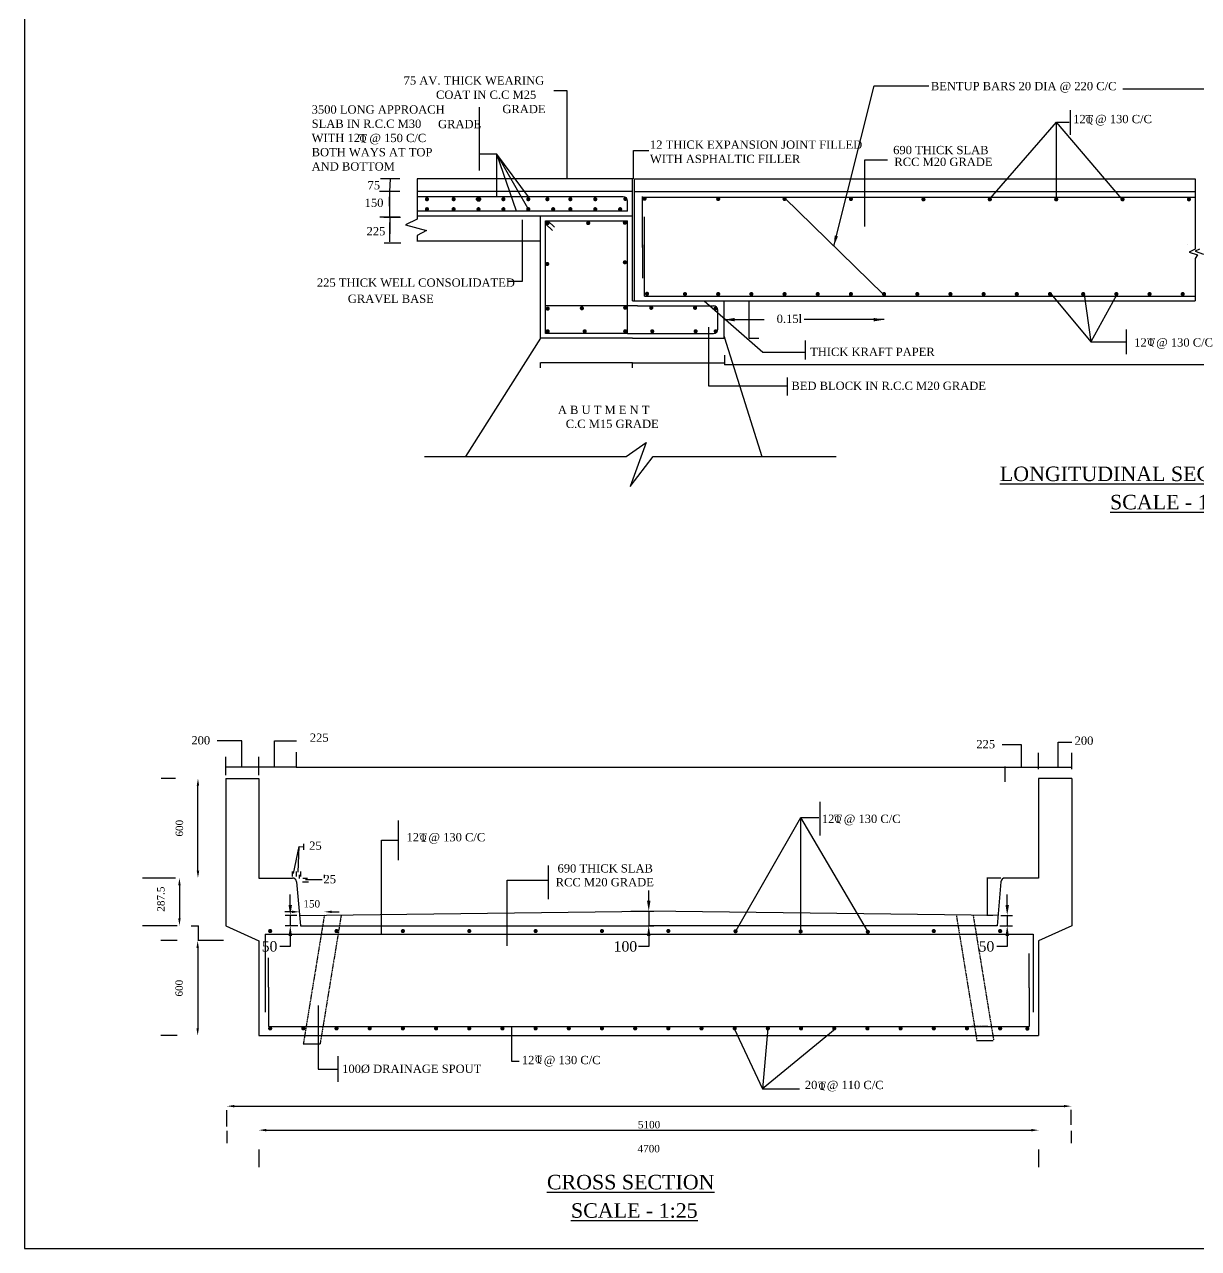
# Model space of a CAD drawing. Header units: inches. Extents: x -675 to 904, y 4 to 1354.
# Drawn here: x 8.5 to 291.6, y 3.7 to 298.7 of the extents above; entities that cross this region are included whole.
import ezdxf

# ---------------------------------------------------------------- set-up
doc = ezdxf.new("R2010")
doc.units = ezdxf.units.IN
doc.header["$MEASUREMENT"] = 0
doc.linetypes.add('DASHED', pattern=[0.75, 0.5, -0.25])
doc.styles.get("Standard").update_dxf_attribs({"font": 'times.ttf'})
doc.styles.add('TIMES NEW ROMAN', font='times.ttf')
doc.dimstyles.new('ISO-25', dxfattribs={"dimtxt": 2.5, "dimasz": 2.5, "dimexe": 1.25, "dimexo": 0.625, "dimtad": 0, "dimtih": 1, "dimtoh": 1, "dimlfac": 100, "dimtxsty": 'TIMES NEW ROMAN', "dimcen": 2.5, "dimadec": 0, "dimazin": 0, "dimtfac": 1, "dimtmove": 0, "dimatfit": 3, "dimfxl": 1, "dimarcsym": 0})
doc.dimstyles.get("Standard").update_dxf_attribs({"dimtxt": 2.5, "dimasz": 0.18, "dimexe": 0.05, "dimexo": 0.0625, "dimgap": 0.04, "dimtad": 0, "dimdec": 4, "dimzin": 0, "dimdsep": 46, "dimtxsty": 'Standard', "dimcen": 0.09, "dimadec": 0, "dimazin": 0, "dimtfac": 1, "dimtdec": 4, "dimtofl": 0, "dimtmove": 0, "dimatfit": 3, "dimfxl": 1, "dimtolj": 1, "dimtzin": 0, "dimarcsym": 0})
doc.dimstyles.new('STANDARD$0', dxfattribs={"dimscale": 88.888889, "dimtxt": 0.02, "dimasz": 0.02, "dimexe": 0.1, "dimexo": 0.1, "dimgap": 0.04, "dimtad": 2, "dimdec": 0, "dimzin": 1, "dimdsep": 46, "dimtxsty": 'Standard', "dimcen": 0.09, "dimadec": 0, "dimazin": 0, "dimtfac": 1, "dimtdec": 4, "dimtofl": 0, "dimtmove": 0, "dimatfit": 3, "dimfxl": 1, "dimtolj": 1, "dimtzin": 1, "dimarcsym": 0})

# ---------------------------------------------------------------- blocks, each defined once
blk = doc.blocks.new('*D10')
at = {"color": 0, "lineweight": -2, "transparency": 16777216}
for p, q in [((44.97, 117), (41.47, 117)), ((50.36, 94.77), (50.36, 115.22)), ((44.97, 93), (41.47, 93))]:
    blk.add_line(p, q, dxfattribs=at)
at = {"color": 0, "transparency": 16777216}
for points in [[(50.06, 115.22), (50.66, 115.22), (50.36, 117)], [(50.06, 94.77), (50.66, 94.77), (50.36, 93)]]:
    blk.add_solid(points, dxfattribs=at)
at = {"layer": 'Defpoints', "color": 0, "transparency": 16777216}
for p in [(50.36, 117), (53.86, 117), (53.86, 93)]:
    blk.add_point(p, dxfattribs=at)
at = {"color": 0, "transparency": 16777216, "insert": (45.9, 105), "char_height": 1.778, "attachment_point": 5, "rotation": 90}
blk.add_mtext('\\A1;600', dxfattribs=at)
blk = doc.blocks.new('*D11')
at = {"color": 0, "lineweight": -2, "transparency": 16777216}
for p, q in [((59.11, 38.01), (259.13, 38.01)), ((57.33, 32.1), (57.33, 29.13)), ((260.91, 32.1), (260.91, 29.13))]:
    blk.add_line(p, q, dxfattribs=at)
at = {"color": 0, "transparency": 16777216}
for points in [[(59.11, 38.31), (59.11, 37.72), (57.33, 38.01)], [(259.13, 38.31), (259.13, 37.72), (260.91, 38.01)]]:
    blk.add_solid(points, dxfattribs=at)
at = {"layer": 'Defpoints', "color": 0, "transparency": 16777216}
for p in [(57.33, 40.99), (260.91, 40.99), (260.91, 38.01)]:
    blk.add_point(p, dxfattribs=at)
at = {"color": 0, "transparency": 16777216, "insert": (159.12, 33.55), "char_height": 1.778, "attachment_point": 5}
blk.add_mtext('\\A1;5100', dxfattribs=at)
blk = doc.blocks.new('*D12')
at = {"color": 0, "lineweight": -2, "transparency": 16777216}
for p, q in [((66.82, 32.23), (251.27, 32.23)), ((65.04, 27.56), (65.04, 23.34)), ((253.04, 27.56), (253.04, 23.34))]:
    blk.add_line(p, q, dxfattribs=at)
at = {"color": 0, "transparency": 16777216}
for points in [[(66.82, 32.53), (66.82, 31.93), (65.04, 32.23)], [(251.27, 32.53), (251.27, 31.93), (253.04, 32.23)]]:
    blk.add_solid(points, dxfattribs=at)
at = {"layer": 'Defpoints', "color": 0, "transparency": 16777216}
for p in [(65.04, 36.45), (253.04, 36.45), (253.04, 32.23)]:
    blk.add_point(p, dxfattribs=at)
at = {"color": 0, "transparency": 16777216, "insert": (159.04, 27.77), "char_height": 1.778, "attachment_point": 5}
blk.add_mtext('\\A1;4700', dxfattribs=at)
blk = doc.blocks.new('*D15')
at = {"color": 0, "lineweight": -2, "transparency": 16777216}
for p, q in [((45.31, 77.9), (41.4, 77.9)), ((50.29, 76.12), (50.29, 56.79)), ((45.31, 55.01), (41.4, 55.01))]:
    blk.add_line(p, q, dxfattribs=at)
at = {"color": 0, "transparency": 16777216}
for points in [[(49.99, 76.12), (50.58, 76.12), (50.29, 77.9)], [(49.99, 56.79), (50.58, 56.79), (50.29, 55.01)]]:
    blk.add_solid(points, dxfattribs=at)
at = {"layer": 'Defpoints', "color": 0, "transparency": 16777216}
for p in [(54.2, 77.9), (50.29, 55.01), (54.2, 55.01)]:
    blk.add_point(p, dxfattribs=at)
at = {"color": 0, "transparency": 16777216, "insert": (45.83, 66.45), "char_height": 1.778, "attachment_point": 5, "rotation": 90}
blk.add_mtext('\\A1;600', dxfattribs=at)
blk = doc.blocks.new('*D16')
at = {"color": 0, "lineweight": -2, "transparency": 16777216}
for p, q in [((44.97, 93), (37.01, 93)), ((45.9, 91.22), (45.9, 83.27)), ((45.33, 81.5), (37.01, 81.5))]:
    blk.add_line(p, q, dxfattribs=at)
at = {"color": 0, "transparency": 16777216}
for points in [[(45.6, 91.22), (46.19, 91.22), (45.9, 93)], [(45.6, 83.27), (46.19, 83.27), (45.9, 81.5)]]:
    blk.add_solid(points, dxfattribs=at)
at = {"layer": 'Defpoints', "color": 0, "transparency": 16777216}
for p in [(53.86, 93), (45.9, 81.5), (54.22, 81.5)]:
    blk.add_point(p, dxfattribs=at)
at = {"color": 0, "transparency": 16777216, "insert": (41.43, 87.91), "char_height": 1.778, "attachment_point": 5, "rotation": 90}
blk.add_mtext('\\A1;287.5', dxfattribs=at)
blk = doc.blocks.new('*D20')
at = {"color": 0, "lineweight": -2, "transparency": 16777216}
for p, q in [((74.83, 92.89), (74.83, 93.74)), ((80.84, 92.96), (80.84, 93.74)), ((73.05, 84.85), (71.27, 84.85)), ((82.62, 84.85), (84.4, 84.85))]:
    blk.add_line(p, q, dxfattribs=at)
at = {"color": 0, "transparency": 16777216}
for points in [[(73.05, 85.14), (73.05, 84.55), (74.83, 84.85)], [(82.62, 85.14), (82.62, 84.55), (80.84, 84.85)]]:
    blk.add_solid(points, dxfattribs=at)
at = {"layer": 'Defpoints', "color": 0, "transparency": 16777216}
for p in [(74.83, 84.85), (74.83, 84), (80.84, 84.07)]:
    blk.add_point(p, dxfattribs=at)
at = {"color": 0, "transparency": 16777216, "insert": (77.79, 86.77), "char_height": 1.778, "attachment_point": 5}
blk.add_mtext('\\A1;150', dxfattribs=at)
blk = doc.blocks.new('*D21')
at = {"color": 0, "lineweight": -2, "transparency": 16777216}
for p, q in [((48.74, 81.5), (50.49, 81.5)), ((50.39, 81.48), (50.39, 77.92)), ((56.54, 77.9), (50.29, 77.9))]:
    blk.add_line(p, q, dxfattribs=at)
at = {"color": 0, "transparency": 16777216}
for points in [[(50.39, 81.48), (50.4, 81.48), (50.39, 81.5)], [(50.39, 77.92), (50.4, 77.92), (50.39, 77.9)]]:
    blk.add_solid(points, dxfattribs=at)
at = {"layer": 'Defpoints', "color": 0, "transparency": 16777216}
for p in [(48.64, 81.5), (50.39, 77.9), (56.64, 77.9)]:
    blk.add_point(p, dxfattribs=at)
at = {"color": 0, "transparency": 16777216, "insert": (50.44, 79.7), "char_height": 0.02, "attachment_point": 5, "rotation": 90}
blk.add_mtext('\\A1;90', dxfattribs=at)
blk = doc.blocks.new('*D24')
at = {"color": 0, "lineweight": -2, "transparency": 16777216}
for p, q in [((243.95, 93), (240.55, 93)), ((240.65, 92.98), (240.65, 84.02)), ((242.03, 84), (240.55, 84))]:
    blk.add_line(p, q, dxfattribs=at)
at = {"color": 0, "transparency": 16777216}
for points in [[(240.65, 92.98), (240.66, 92.98), (240.65, 93)], [(240.65, 84.02), (240.66, 84.02), (240.65, 84)]]:
    blk.add_solid(points, dxfattribs=at)
at = {"layer": 'Defpoints', "color": 0, "transparency": 16777216}
for p in [(244.05, 93), (240.65, 84), (242.13, 84)]:
    blk.add_point(p, dxfattribs=at)
at = {"color": 0, "transparency": 16777216, "insert": (240.6, 88.5), "char_height": 0.02, "attachment_point": 5, "rotation": 90}
blk.add_mtext('\\A1;225', dxfattribs=at)
blk = doc.blocks.new('*D25')
at = {"color": 0, "lineweight": -2, "transparency": 16777216}
for p, q in [((360.84, 218.87), (360.84, 216.64)), ((177.27, 218.06), (177.27, 216.64)), ((177.29, 216.74), (360.82, 216.74))]:
    blk.add_line(p, q, dxfattribs=at)
at = {"color": 0, "transparency": 16777216}
for points in [[(177.29, 216.75), (177.29, 216.74), (177.27, 216.74)], [(360.82, 216.75), (360.82, 216.74), (360.84, 216.74)]]:
    blk.add_solid(points, dxfattribs=at)
at = {"layer": 'Defpoints', "color": 0, "transparency": 16777216}
for p in [(360.84, 218.97), (177.27, 218.16), (360.84, 216.74)]:
    blk.add_point(p, dxfattribs=at)
at = {"color": 0, "transparency": 16777216, "insert": (269.05, 216.69), "char_height": 0.02, "attachment_point": 5}
blk.add_mtext('\\A1;8000', dxfattribs=at)
blk = doc.blocks.new('*D26')
at = {"color": 0, "lineweight": -2, "transparency": 16777216}
for p, q in [((74.04, 123.3), (74.04, 119.64)), ((74.06, 119.74), (244.94, 119.74)), ((244.96, 116.21), (244.96, 119.84))]:
    blk.add_line(p, q, dxfattribs=at)
at = {"color": 0, "transparency": 16777216}
for points in [[(74.06, 119.74), (74.06, 119.73), (74.04, 119.74)], [(244.94, 119.74), (244.94, 119.73), (244.96, 119.74)]]:
    blk.add_solid(points, dxfattribs=at)
at = {"layer": 'Defpoints', "color": 0, "transparency": 16777216}
for p in [(74.04, 123.4), (244.96, 119.74), (244.96, 116.11)]:
    blk.add_point(p, dxfattribs=at)
at = {"color": 0, "transparency": 16777216, "insert": (159.5, 119.69), "char_height": 0.02, "attachment_point": 5}
blk.add_mtext('\\A1;4250', dxfattribs=at)
blk = doc.blocks.new('*D27')
at = {"color": 0, "lineweight": -2, "transparency": 16777216}
for p, q in [((185.62, 232.06), (183.15, 232.06)), ((183.25, 223.08), (183.25, 232.04)), ((185.62, 223.06), (183.15, 223.06))]:
    blk.add_line(p, q, dxfattribs=at)
at = {"color": 0, "transparency": 16777216}
for points in [[(183.24, 232.04), (183.25, 232.04), (183.25, 232.06)], [(183.24, 223.08), (183.25, 223.08), (183.25, 223.06)]]:
    blk.add_solid(points, dxfattribs=at)
at = {"layer": 'Defpoints', "color": 0, "transparency": 16777216}
for p in [(183.25, 232.06), (185.72, 232.06), (185.72, 223.06)]:
    blk.add_point(p, dxfattribs=at)
at = {"color": 0, "transparency": 16777216, "insert": (183.2, 227.56), "char_height": 0.02, "attachment_point": 5, "rotation": 90}
blk.add_mtext('\\A1;300', dxfattribs=at)
blk = doc.blocks.new('*D28')
at = {"color": 0, "lineweight": -2, "transparency": 16777216}
for p, q in [((132.97, 215.98), (132.97, 217.26)), ((155.09, 217.16), (132.99, 217.16)), ((155.11, 215.98), (155.11, 217.26))]:
    blk.add_line(p, q, dxfattribs=at)
at = {"color": 0, "transparency": 16777216}
for points in [[(132.99, 217.17), (132.99, 217.16), (132.97, 217.16)], [(155.09, 217.17), (155.09, 217.16), (155.11, 217.16)]]:
    blk.add_solid(points, dxfattribs=at)
at = {"layer": 'Defpoints', "color": 0, "transparency": 16777216}
for p in [(132.97, 217.16), (132.97, 215.88), (155.11, 215.88)]:
    blk.add_point(p, dxfattribs=at)
at = {"color": 0, "transparency": 16777216, "insert": (144.04, 217.21), "char_height": 0.02, "attachment_point": 5}
blk.add_mtext('\\A1;500', dxfattribs=at)
blk = doc.blocks.new('*D29')
at = {"color": 0, "lineweight": -2, "transparency": 16777216}
for p, q in [((177.27, 218.97), (177.27, 217.03)), ((155.11, 217.09), (155.11, 217.03)), ((155.13, 217.13), (177.25, 217.13))]:
    blk.add_line(p, q, dxfattribs=at)
at = {"color": 0, "transparency": 16777216}
for points in [[(155.13, 217.13), (155.13, 217.12), (155.11, 217.13)], [(177.25, 217.13), (177.25, 217.12), (177.27, 217.13)]]:
    blk.add_solid(points, dxfattribs=at)
at = {"layer": 'Defpoints', "color": 0, "transparency": 16777216}
for p in [(177.27, 219.07), (155.11, 217.19), (177.27, 217.13)]:
    blk.add_point(p, dxfattribs=at)
at = {"color": 0, "transparency": 16777216, "insert": (166.19, 217.08), "char_height": 0.02, "attachment_point": 5}
blk.add_mtext('\\A1;500', dxfattribs=at)
blk = doc.blocks.new('*D43')
at = {"color": 0, "lineweight": -2, "transparency": 16777216}
for p, q in [((245.47, 86.5), (245.47, 89)), ((243.91, 84), (246.72, 84)), ((245.47, 84), (245.47, 81.5)), ((243.67, 81.5), (246.72, 81.5)), ((245.47, 79), (245.47, 76.5)), ((245.47, 76.5), (242.97, 76.5))]:
    blk.add_line(p, q, dxfattribs=at)
at = {"color": 0, "transparency": 16777216}
for points in [[(245.06, 86.5), (245.89, 86.5), (245.47, 84)], [(245.06, 79), (245.89, 79), (245.47, 81.5)]]:
    blk.add_solid(points, dxfattribs=at)
at = {"layer": 'Defpoints', "color": 0, "transparency": 16777216}
for p in [(243.28, 84), (243.04, 81.5), (245.47, 81.5)]:
    blk.add_point(p, dxfattribs=at)
at = {"color": 0, "transparency": 16777216, "insert": (240.47, 76.5), "char_height": 2.5, "attachment_point": 5}
blk.add_mtext('50', dxfattribs=at)
blk = doc.blocks.new('*D44')
at = {"color": 0, "lineweight": -2, "transparency": 16777216}
for p, q in [((72.62, 86.5), (72.62, 89)), ((74.18, 84), (71.37, 84)), ((72.62, 84), (72.62, 81.5)), ((74.42, 81.5), (71.37, 81.5)), ((72.62, 79), (72.62, 76.5)), ((72.62, 76.5), (70.12, 76.5))]:
    blk.add_line(p, q, dxfattribs=at)
at = {"color": 0, "transparency": 16777216}
for points in [[(72.2, 86.5), (73.03, 86.5), (72.62, 84)], [(72.2, 79), (73.03, 79), (72.62, 81.5)]]:
    blk.add_solid(points, dxfattribs=at)
at = {"layer": 'Defpoints', "color": 0, "transparency": 16777216}
for p in [(74.81, 84), (72.62, 81.5), (75.04, 81.5)]:
    blk.add_point(p, dxfattribs=at)
at = {"color": 0, "transparency": 16777216, "insert": (67.62, 76.5), "char_height": 2.5, "attachment_point": 5}
blk.add_mtext('50', dxfattribs=at)
blk = doc.blocks.new('*D45')
at = {"color": 0, "lineweight": -2, "transparency": 16777216}
for p, q in [((159.04, 87.5), (159.04, 90)), ((154.7, 85), (160.29, 85)), ((159.04, 85), (159.04, 81.5)), ((154.7, 81.5), (160.29, 81.5)), ((159.04, 79), (159.04, 76.5)), ((159.04, 76.5), (156.54, 76.5))]:
    blk.add_line(p, q, dxfattribs=at)
at = {"color": 0, "transparency": 16777216}
for points in [[(158.63, 87.5), (159.46, 87.5), (159.04, 85)], [(158.63, 79), (159.46, 79), (159.04, 81.5)]]:
    blk.add_solid(points, dxfattribs=at)
at = {"layer": 'Defpoints', "color": 0, "transparency": 16777216}
for p in [(154.07, 85), (154.07, 81.5), (159.04, 81.5)]:
    blk.add_point(p, dxfattribs=at)
at = {"color": 0, "transparency": 16777216, "insert": (153.42, 76.5), "char_height": 2.5, "attachment_point": 5}
blk.add_mtext('100', dxfattribs=at)

msp = doc.modelspace()

# ---------------------------------------------------------------- linework, layer by layer
for p, q in [((8.5301, 593.7038), (8.5301, 3.7038)), ((118.22231, 263.52147), (118.22231, 278.77975)), ((260.72498, 272.0782), (260.72498, 278.06766)), ((98.99701, 261.47782), (94.33576, 261.47782)), ((96.66638, 261.47782), (96.57667, 258.47782)), ((155.11106, 261.47782), (103.22443, 261.47782)), ((103.22443, 261.47782), (103.22443, 251.76672)), ((155.11106, 232.0646), (155.11106, 261.47782)), ((155.59106, 261.4646), (290.76508, 261.4646)), ((155.59106, 232.0646), (155.59106, 261.4646)), ((290.76508, 261.4646), (290.76508, 244.56093)), ((98.99701, 258.47782), (94.15634, 258.47782)), ((96.57667, 258.47782), (96.57667, 252.48963)), ((155.11106, 258.47782), (103.22443, 258.47782)), ((152.91106, 257.14418), (103.22443, 257.14418)), ((155.59106, 258.4646), (290.76508, 258.4646)), ((157.5616, 244.9794), (157.5616, 257.2594)), ((157.59106, 257.11816), (290.76508, 257.11816)), ((215.53563, 233.7323), (191.78563, 256.89741)), ((153.91106, 253.68963), (153.91106, 256.14418)), ((99.04381, 252.28611), (94.20315, 252.28611)), ((95.19307, 252.28996), (99.19075, 252.28996)), ((103.22443, 251.76672), (100.40776, 250.38891)), ((153.91106, 253.68963), (103.22443, 253.68963)), ((155.11106, 252.48963), (103.22443, 252.48963)), ((132.96981, 223.0646), (132.96981, 252.48963)), ((134.16981, 251.39444), (153.91106, 251.39444)), ((134.16981, 224.2646), (134.16981, 251.39444)), ((134.70339, 251.39444), (136.29593, 249.86174)), ((153.91106, 224.2646), (153.91106, 251.39444)), ((158.05575, 245.5446), (158.05575, 252.33632)), ((100.40776, 250.38891), (105.42111, 249.05247)), ((105.42111, 249.05247), (103.22443, 247.8838)), ((103.22443, 247.8838), (103.22443, 246.38073)), ((134.22563, 250.59908), (135.81816, 249.06637)), ((95.23988, 246.09825), (99.23756, 246.09825)), ((132.96981, 246.48963), (103.22443, 246.48963)), ((157.5616, 245.62377), (157.5616, 237.56872)), ((158.05575, 233.2646), (158.05575, 245.5446)), ((289.0454, 245.68557), (289.0454, 245.68557)), ((290.76508, 244.56093), (289.34034, 243.80081)), ((289.34034, 243.80081), (291.33004, 243.21609)), ((291.86711, 244.56093), (290.76508, 244.03469)), ((290.76508, 244.03469), (292.79306, 243.33304)), ((291.33004, 243.21609), (290.76508, 242.33902)), ((290.76508, 242.33902), (290.76508, 232.0646)), ((158.05575, 233.2646), (290.76508, 233.2646)), ((156.31106, 230.8646), (134.16981, 230.8646)), ((155.11106, 232.0646), (290.76508, 232.0646)), ((156.31106, 230.8646), (174.67162, 230.8646)), ((177.26732, 223.0646), (177.26732, 232.0646)), ((175.67162, 225.2646), (175.67162, 229.8646)), ((153.91106, 224.2646), (134.16981, 224.2646)), ((153.91106, 224.2646), (174.67162, 224.2646)), ((274.25895, 219.208), (274.25895, 225.19746)), ((132.92325, 223.0646), (114.85619, 194.58514)), ((155.11106, 223.0646), (132.96981, 223.0646)), ((155.11106, 223.0646), (177.35092, 223.0646)), ((177.3133, 223.18433), (186.29853, 194.58514)), ((196.80412, 217.94347), (196.80412, 222.55454)), ((192.49116, 209.28375), (192.49116, 213.6288)), ((153.57281, 194.58514), (158.44783, 197.94059)), ((158.44783, 197.94059), (154.54781, 187.34297)), ((104.95733, 194.58514), (153.57281, 194.58514)), ((154.54781, 187.34297), (160.07283, 194.58514)), ((160.07283, 194.58514), (204.20301, 194.58514)), ((57.04482, 117.80367), (57.04482, 122.16763)), ((65.04482, 117.80367), (65.04482, 122.16763)), ((253.04482, 119.2156), (253.04482, 123.14076)), ((261.04482, 119.2156), (261.04482, 123.14076)), ((74.04482, 119.73611), (57.04482, 119.73611)), ((244.96164, 119.73611), (261.04482, 119.73611)), ((57.04482, 116.99686), (57.04482, 81.49686)), ((57.04482, 116.99686), (65.04482, 116.99686)), ((65.04482, 116.99686), (65.04482, 92.99686)), ((253.04482, 116.99686), (253.04482, 92.99686)), ((261.04482, 116.99686), (253.04482, 116.99686)), ((261.04482, 116.99686), (261.04482, 81.49686)), ((200.38902, 103.21973), (200.38902, 111.33197)), ((98.69813, 97.28516), (98.69813, 106.89705)), ((75.91657, 99.81037), (75.91657, 101.20142)), ((73.04482, 94.54639), (73.04482, 93.32995)), ((74.04482, 94.54639), (74.04482, 93.32995)), ((75.04482, 94.54639), (75.04482, 93.32995)), ((134.91501, 87.90786), (134.91501, 96.02011)), ((65.04482, 92.99686), (73.128, 92.99686)), ((74.12425, 92.08349), (75.04482, 81.49686)), ((75.54965, 92.08349), (76.97506, 92.08349)), ((75.63802, 92.99686), (76.75222, 92.99686)), ((243.9654, 92.08349), (243.04482, 81.49686)), ((253.04482, 92.99686), (244.96164, 92.99686)), ((74.82743, 83.99686), (159.04482, 84.99686)), ((243.26221, 83.99686), (159.04482, 84.99686)), ((57.04482, 81.49686), (65.04482, 77.89686)), ((75.04482, 81.49686), (159.04482, 81.49686)), ((243.04482, 81.49686), (159.04482, 81.49686)), ((261.04482, 81.49686), (253.04482, 77.89686)), ((65.04482, 77.89686), (65.04482, 55.07384)), ((66.5606, 79.49686), (251.73749, 79.49686)), ((66.5606, 79.49686), (66.5606, 70.03602)), ((251.73749, 79.49686), (251.73749, 70.03602)), ((253.04482, 77.89686), (253.04482, 55.07384)), ((250.72521, 66.53954), (250.72521, 74.77324)), ((67.35523, 66.67944), (67.35523, 73.72884)), ((66.5606, 70.03602), (66.5606, 60.69869)), ((251.73749, 70.03602), (251.73749, 60.68975)), ((67.35523, 66.67944), (67.35523, 57.22953)), ((250.72521, 66.53954), (250.72521, 57.22953)), ((67.35523, 57.22953), (250.72521, 57.22953)), ((65.04482, 55.07384), (253.04482, 55.07384)), ((238.03732, 53.87384), (242.09068, 53.87384)), ((75.76003, 53.04599), (79.81339, 53.04599)), ((84.19472, 43.87517), (84.19472, 50.05424)), ((57.30767, 33.13818), (57.30767, 37.08174)), ((260.87337, 33.52775), (260.87337, 37.15155)), ((8.5301, 3.7038), (898.5301, 3.7038))]:
    msp.add_line(p, q)
at = {"linetype": 'DASHED', "ltscale": 0.1}
for p, q in [((80.84386, 84.0683), (75.76003, 53.04599)), ((84.90512, 84.11652), (79.81339, 53.04599)), ((233.18453, 84.11652), (238.14059, 53.87384)), ((237.24578, 84.0683), (242.19395, 53.87384)), ((77.27603, 57.22953), (81.32939, 57.22953)), ((240.81361, 57.22953), (236.76026, 57.22953))]:
    msp.add_line(p, q, dxfattribs=at)
at = {"const_width": 0.5}
for points in [[(105.32743, 256.59128, 1), (105.82743, 256.59128, 1)], [(111.75408, 256.5924, 1), (112.25408, 256.5924, 1)], [(117.75408, 256.5924, 1), (118.25408, 256.5924, 1)], [(123.75408, 256.5924, 1), (124.25408, 256.5924, 1)], [(129.75408, 256.5924, 1), (130.25408, 256.5924, 1)], [(134.36536, 256.5924, 1), (134.86536, 256.5924, 1)], [(139.89533, 256.5924, 1), (140.39533, 256.5924, 1)], [(145.89533, 256.5924, 1), (146.39533, 256.5924, 1)], [(153.16281, 256.66689, 1), (153.66281, 256.66689, 1)], [(157.77642, 256.71251, 1), (158.27642, 256.71251, 1)], [(175.53563, 256.64741, 1), (176.03563, 256.64741, 1)], [(191.53563, 256.64741, 1), (192.03563, 256.64741, 1)], [(207.53563, 256.64741, 1), (208.03563, 256.64741, 1)], [(225.02939, 256.55976, 1), (225.52939, 256.55976, 1)], [(241.02939, 256.55976, 1), (241.52939, 256.55976, 1)], [(257.02939, 256.55976, 1), (257.52939, 256.55976, 1)], [(273.02939, 256.55976, 1), (273.52939, 256.55976, 1)], [(289.02939, 256.55976, 1), (289.52939, 256.55976, 1)], [(105.32743, 254.18963, 1), (105.82743, 254.18963, 1)], [(111.75408, 254.19075, 1), (112.25408, 254.19075, 1)], [(117.75408, 254.19075, 1), (118.25408, 254.19075, 1)], [(123.75408, 254.19075, 1), (124.25408, 254.19075, 1)], [(129.75408, 254.19075, 1), (130.25408, 254.19075, 1)], [(135.75408, 254.19075, 1), (136.25408, 254.19075, 1)], [(139.89533, 254.19075, 1), (140.39533, 254.19075, 1)], [(145.89533, 254.19075, 1), (146.39533, 254.19075, 1)], [(151.89533, 254.19075, 1), (152.39533, 254.19075, 1)], [(134.40043, 250.85024, 1), (134.90043, 250.85024, 1)], [(144.19451, 250.85024, 1), (144.69451, 250.85024, 1)], [(153.03842, 250.92977, 1), (153.53842, 250.92977, 1)], [(134.3208, 240.98777, 1), (134.8208, 240.98777, 1)], [(153.03842, 241.38545, 1), (153.53842, 241.38545, 1)], [(158.38123, 233.7974, 1), (158.88123, 233.7974, 1)], [(167.53563, 233.7323, 1), (168.03563, 233.7323, 1)], [(175.53563, 233.7323, 1), (176.03563, 233.7323, 1)], [(183.53563, 233.7323, 1), (184.03563, 233.7323, 1)], [(191.53563, 233.7323, 1), (192.03563, 233.7323, 1)], [(199.53563, 233.7323, 1), (200.03563, 233.7323, 1)], [(207.53563, 233.7323, 1), (208.03563, 233.7323, 1)], [(215.53563, 233.7323, 1), (216.03563, 233.7323, 1)], [(223.53563, 233.7323, 1), (224.03563, 233.7323, 1)], [(231.53563, 233.7323, 1), (232.03563, 233.7323, 1)], [(239.53563, 233.7323, 1), (240.03563, 233.7323, 1)], [(247.53563, 233.7323, 1), (248.03563, 233.7323, 1)], [(255.53563, 233.7323, 1), (256.03563, 233.7323, 1)], [(263.53563, 233.7323, 1), (264.03563, 233.7323, 1)], [(271.53563, 233.7323, 1), (272.03563, 233.7323, 1)], [(279.53563, 233.7323, 1), (280.03563, 233.7323, 1)], [(287.53563, 233.7323, 1), (288.03563, 233.7323, 1)], [(134.44055, 230.21793, 1), (134.94055, 230.21793, 1)], [(142.66862, 230.31574, 1), (143.16862, 230.31574, 1)], [(153.12084, 230.43577, 1), (153.62084, 230.43577, 1)], [(159.39586, 230.41331, 1), (159.89586, 230.41331, 1)], [(169.96823, 230.41331, 1), (170.46823, 230.41331, 1)], [(174.94424, 230.29327, 1), (175.44424, 230.29327, 1)], [(134.41981, 224.7646, 1), (134.91981, 224.7646, 1)], [(143.36106, 224.7646, 1), (143.86106, 224.7646, 1)], [(153.12084, 224.7646, 1), (153.62084, 224.7646, 1)], [(159.63615, 224.7646, 1), (160.13615, 224.7646, 1)], [(170.08837, 224.7646, 1), (170.58837, 224.7646, 1)], [(174.94424, 224.7646, 1), (175.44424, 224.7646, 1)], [(67.51801, 80.2143, -1), (68.01801, 80.2143, -1)], [(83.51801, 80.2143, -1), (84.01801, 80.2143, -1)], [(99.51801, 80.2143, -1), (100.01801, 80.2143, -1)], [(115.51801, 80.2143, -1), (116.01801, 80.2143, -1)], [(131.51801, 80.2143, -1), (132.01801, 80.2143, -1)], [(147.51801, 80.2143, -1), (148.01801, 80.2143, -1)], [(163.51801, 80.2143, -1), (164.01801, 80.2143, -1)], [(179.7128, 80.16316, 1), (180.2128, 80.16316, 1)], [(195.42062, 80.11701, -1), (195.92062, 80.11701, -1)], [(211.6154, 80.01972, -1), (212.1154, 80.01972, -1)], [(227.51801, 80.2143, -1), (228.01801, 80.2143, -1)], [(243.51801, 80.2143, -1), (244.01801, 80.2143, -1)], [(67.51801, 56.74799, -1), (68.01801, 56.74799, -1)], [(75.51801, 56.74799, -1), (76.01801, 56.74799, -1)], [(83.51801, 56.74799, -1), (84.01801, 56.74799, -1)], [(91.51801, 56.74799, -1), (92.01801, 56.74799, -1)], [(99.51801, 56.74799, -1), (100.01801, 56.74799, -1)], [(107.51801, 56.74799, -1), (108.01801, 56.74799, -1)], [(115.51801, 56.74799, -1), (116.01801, 56.74799, -1)], [(123.51801, 56.74799, -1), (124.01801, 56.74799, -1)], [(131.51801, 56.74799, -1), (132.01801, 56.74799, -1)], [(139.51801, 56.74799, -1), (140.01801, 56.74799, -1)], [(147.51801, 56.74799, -1), (148.01801, 56.74799, -1)], [(155.51801, 56.74799, -1), (156.01801, 56.74799, -1)], [(163.51801, 56.74799, -1), (164.01801, 56.74799, -1)], [(171.51801, 56.74799, -1), (172.01801, 56.74799, -1)], [(179.51801, 56.74799, -1), (180.01801, 56.74799, -1)], [(187.51801, 56.74799, -1), (188.01801, 56.74799, -1)], [(195.51801, 56.74799, -1), (196.01801, 56.74799, -1)], [(203.51801, 56.74799, -1), (204.01801, 56.74799, -1)], [(211.51801, 56.74799, -1), (212.01801, 56.74799, -1)], [(219.51801, 56.74799, -1), (220.01801, 56.74799, -1)], [(227.51801, 56.74799, -1), (228.01801, 56.74799, -1)], [(235.51801, 56.74799, -1), (236.01801, 56.74799, -1)], [(243.51801, 56.74799, -1), (244.01801, 56.74799, -1)], [(250.09065, 56.69313, -1), (250.59065, 56.69313, -1)]]:
    msp.add_lwpolyline(points, format="xyb", close=True, dxfattribs=at)
msp.add_circle((118.00928, 256.6035), 0.49988)
for centre, start, end in [((152.91106, 256.14418), 0, 90), ((174.67162, 229.8646), 0, 90), ((174.67162, 225.2646), 270, 0), ((178.26732, 223.48407), 180, 197.4415508), ((73.128, 91.99686), 4.9697407, 90), ((244.96164, 91.99686), 90, 175.0302593)]:
    msp.add_arc(centre, 1, start, end)

# ---------------------------------------------------------------- texts
for s, height, p in [('75 AV. THICK WEARING', 2, (99.94725, 284.20803)), ('BENTUP BARS 20 DIA @ 220 C/C', 2, (227.06562, 282.84973)), ('COAT IN C.C M25', 2, (107.74727, 280.77946)), ('3500 LONG APPROACH', 2, (77.77242, 277.21429)), ('GRADE', 2, (123.75855, 277.33305)), ('SLAB IN R.C.C M30', 2, (77.77242, 273.78572)), ('GRADE', 2, (108.24247, 273.70576)), ('12   @ 130 C/C', 2, (261.37757, 274.91285)), ('T ', 2, (264.32309, 274.8563)), ('Q', 1.5, (264.45187, 274.9484)), ('WITH 12   @ 150 C/C', 2, (77.77242, 270.35715)), ('T ', 2, (89.23, 270.27382)), ('Q', 1.5, (89.33211, 270.49822)), ('BOTH WAYS AT TOP', 2, (77.77242, 266.92857)), ('12 THICK EXPANSION JOINT FILLED', 2, (159.33931, 268.73856)), ('690 THICK SLAB', 2, (217.97028, 267.4443)), ('AND BOTTOM', 2, (77.77242, 263.5)), ('WITH ASPHALTIC FILLER', 2, (159.33931, 265.30998)), ('RCC M20 GRADE', 2, (218.26833, 264.59869)), ('75', 2, (91.2517, 258.96703)), ('150', 2, (90.54892, 254.72772)), ('225', 2, (91.01287, 247.8838)), ('225 THICK WELL CONSOLIDATED', 2, (79.0409, 235.49461)), ('GRAVEL BASE', 2, (86.49573, 231.60548)), ('12   @ 130 C/C', 2, (276.10063, 221.08151)), ('T ', 2, (279.19046, 221.1761)), ('Q', 1.5, (279.29257, 221.4005)), ('THICK KRAFT PAPER', 2, (197.94961, 218.81034)), ('BED BLOCK IN R.C.C M20 GRADE', 2, (193.44434, 210.62975)), ('A B U T M E N T', 2, (137.14022, 204.82447)), ('C.C M15 GRADE', 2, (139.04054, 201.45834)), ('%%ULONGITUDINAL SECTION', 3.5, (243.69291, 188.65953)), ('%%USCALE - 1:25', 3.5, (270.2589, 181.8407)), ('12   @ 130 C/C', 2, (200.78137, 106.26256)), ('T ', 2, (203.7298, 106.28398)), ('Q', 1.5, (203.83191, 106.50838)), ('12   @ 130 C/C', 2, (100.63831, 101.83337)), ('T ', 2, (103.73622, 101.79106)), ('Q', 1.5, (103.83833, 102.01546)), ('690 THICK SLAB', 2, (137.04986, 94.32622)), ('RCC M20 GRADE', 2, (136.61422, 90.99051)), ('12   @ 130 C/C', 2, (128.44868, 48.13171)), ('T ', 2, (131.54018, 48.29991)), ('100%%C DRAINAGE SPOUT', 2, (85.12428, 46.02578)), ('Q', 1.5, (131.64229, 48.52431)), ('20   @ 110 C/C', 2, (196.68257, 42.12293)), ('T ', 2, (199.87651, 41.94483)), ('Q', 1.5, (199.97862, 42.16181)), ('%%UCROSS SECTION', 3.5, (134.49377, 17.95859)), ('%%USCALE - 1:25', 3.5, (140.29923, 11.1196))]:
    msp.add_text(s, height=height).set_placement(p)
at = {"char_height": 2, "attachment_point": 5}
for s, insert in [('0.15l', (192.94882, 227.75561)), ('200', (51.03224, 126.17821)), ('225', (79.59301, 126.80539)), ('200', (263.98349, 126.08431)), ('225', (240.28657, 125.23744))]:
    msp.add_mtext(s, dxfattribs=dict(at, insert=insert))
at = {"color": 0, "linetype": 'ByBlock', "char_height": 2, "attachment_point": 5}
for insert in [(78.68625, 100.77894), (82.14661, 92.70929)]:
    msp.add_mtext('\\A1;25', dxfattribs=dict(at, insert=insert))

# ---------------------------------------------------------------- dimensions: what is measured, and where the dimension line sits
for base, p1, p2, text, dimstyle, override, picture, middle in [((183.24807, 232.0646), (185.71524, 223.0646), (185.71524, 232.0646), '300', 'STANDARD$0', {"dimscale": 1, "dimtxsty": 'Standard'}, '*D27', (183.1979, 227.5646)), ((240.65489, 83.99686), (244.05121, 92.99686), (242.13011, 83.99686), '225', 'STANDARD$0', {"dimscale": 1, "dimtxsty": 'Standard'}, '*D24', (240.60472, 88.49686)), ((72.61704, 81.49686), (74.80859, 83.99664), (75.04482, 81.49686), '50', 'ISO-25', {"dimtxsty": 'Standard'}, '*D44', (67.61704, 76.49686)), ((159.04482, 81.49686), (154.07163, 84.99686), (154.07163, 81.49686), '100', 'ISO-25', {"dimtxsty": 'Standard'}, '*D45', (153.41982, 76.49686)), ((245.4726, 81.49686), (243.28106, 83.99664), (243.04482, 81.49686), '50', 'ISO-25', {"dimtxsty": 'Standard'}, '*D43', (240.4726, 76.49686))]:
    dim = msp.add_linear_dim(base=base, p1=p1, p2=p2, angle=90, text=text, dimstyle=dimstyle, override=override)
    dim.commit()
    dim.dimension.update_dxf_attribs({"geometry": picture, "text_midpoint": middle})
for base, p1, p2, text, picture, middle in [((177.26732, 217.12692), (155.11106, 217.18583), (177.26732, 219.06855), '500', '*D29', (166.18919, 217.07675)), ((360.83697, 216.74338), (177.26732, 218.15676), (360.83697, 218.96649), '8000', '*D25', (269.05215, 216.6932)), ((132.96981, 217.16259), (155.11106, 215.87692), (132.96981, 215.87692), '500', '*D28', (144.04043, 217.21277)), ((244.96164, 119.73611), (74.04482, 123.40075), (244.96164, 116.11336), '4250', '*D26', (159.50323, 119.68594))]:
    dim = msp.add_linear_dim(base=base, p1=p1, p2=p2, text=text, dimstyle='STANDARD$0', override={"dimscale": 1, "dimtxsty": 'Standard'})
    dim.commit()
    dim.dimension.update_dxf_attribs({"geometry": picture, "text_midpoint": middle})
for base, p1, p2, picture, middle in [((50.35948, 116.99686), (53.861, 92.99686), (53.861, 116.99686), '*D10', (45.89966, 104.99686)), ((50.28749, 55.00989), (54.19569, 77.89686), (54.19569, 55.00989), '*D15', (45.82766, 66.45337))]:
    dim = msp.add_linear_dim(base=base, p1=p1, p2=p2, angle=90, text='600', dimstyle='STANDARD$0')
    dim.commit()
    dim.dimension.update_dxf_attribs({"geometry": picture, "text_midpoint": middle})
dim = msp.add_linear_dim(base=(45.89709, 81.49686), p1=(53.861, 92.99686), p2=(54.22298, 81.49686), angle=90, text='287.5', dimstyle='STANDARD$0')
dim.commit()
dim.dimension.update_dxf_attribs({"geometry": '*D16', "text_midpoint": (45.89709, 87.91097), "dimtype": 160})
dim = msp.add_linear_dim(base=(74.82743, 84.84849), p1=(80.84386, 84.0683), p2=(74.82743, 83.99686), text='150', dimstyle='STANDARD$0', override={"dimtxsty": 'Standard', "dimtmove": 2})
dim.commit()
dim.dimension.update_dxf_attribs({"geometry": '*D20', "text_midpoint": (77.78512, 86.77426), "dimtype": 160})
dim = msp.add_linear_dim(base=(50.39175, 77.89686), p1=(48.6358, 81.49686), p2=(56.6358, 77.89686), angle=90, text='90', dimstyle='STANDARD$0', override={"dimscale": 1, "dimtxsty": 'Standard'})
dim.commit()
dim.dimension.update_dxf_attribs({"geometry": '*D21', "text_midpoint": (50.39175, 79.69686), "dimtype": 160})
dim = msp.add_linear_dim(base=(260.90644, 38.01391), p1=(57.33484, 40.98702), p2=(260.90644, 40.98702), text='5100', dimstyle='STANDARD$0')
dim.commit()
dim.dimension.update_dxf_attribs({"geometry": '*D11', "text_midpoint": (159.12064, 38.01391), "dimtype": 160})
dim = msp.add_linear_dim(base=(253.04482, 32.2304), p1=(65.04482, 36.44968), p2=(253.04482, 36.44968), text='4700', dimstyle='STANDARD$0')
dim.commit()
dim.dimension.update_dxf_attribs({"geometry": '*D12', "text_midpoint": (159.04482, 27.76801)})

# ---------------------------------------------------------------- leaders
for points, dimstyle, override in [([(203.66063, 245.31486), (213.40194, 283.95528), (226.54573, 283.95528)], 'ISO-25', {"dimgap": 0.625, "dimtad": 0}), ([(139.36934, 261.47782), (139.36934, 282.72653), (136.17634, 282.72653)], 'Standard', {"dimscale": 1, "dimtxsty": 'Standard'}), ([(339.78563, 245.22651), (296.04219, 283.13124), (273.32469, 283.13124)], 'ISO-25', {"dimgap": 0.625, "dimtad": 0}), ([(241.35453, 256.8006), (257.35453, 275.15513)], 'Standard', {"dimscale": 1, "dimtxsty": 'Standard'}), ([(257.35453, 256.8006), (257.35453, 275.15513), (260.37668, 275.15513)], 'Standard', {"dimscale": 1, "dimtxsty": 'Standard'}), ([(273.12975, 256.66001), (257.35453, 275.15513)], 'Standard', {"dimscale": 1, "dimtxsty": 'Standard'}), ([(122.38856, 257.18589), (122.38856, 267.46114), (118.22231, 267.46114)], 'Standard', {"dimscale": 1, "dimtxsty": 'Standard'}), ([(130.06778, 257.14418), (122.38856, 267.46114)], 'Standard', {"dimscale": 1, "dimtxsty": 'Standard'}), ([(127.14479, 253.68963), (122.38856, 267.46114)], 'Standard', {"dimscale": 1, "dimtxsty": 'Standard'}), ([(129.91346, 254.42375), (122.38856, 267.46114)], 'Standard', {"dimscale": 1, "dimtxsty": 'Standard'}), ([(155.33379, 261.47782), (155.33379, 268.36424), (159.04919, 268.36424)], 'Standard', {"dimscale": 1, "dimtxsty": 'Standard'}), ([(211.11012, 250.04661), (211.11012, 266.06487), (216.56912, 266.06487)], 'Standard', {"dimscale": 1, "dimtxsty": 'Standard'}), ([(96.57667, 258.47782), (96.57667, 254.45286)], 'Standard', {"dimscale": 1, "dimtxsty": 'Standard'}), ([(96.58825, 252.48963), (96.57667, 257.16037)], 'Standard', {"dimscale": 1, "dimtxsty": 'Standard'}), ([(96.62348, 252.28611), (96.62348, 248.26115)], 'Standard', {"dimscale": 1, "dimtxsty": 'Standard'}), ([(96.63506, 246.29792), (96.62348, 250.96866)], 'Standard', {"dimscale": 1, "dimtxsty": 'Standard'}), ([(128.5546, 251.6435), (128.5546, 236.79497), (125.05557, 236.79497)], 'Standard', {"dimscale": 1, "dimtxsty": 'Standard'}), ([(256.03563, 233.7323), (265.60234, 222.20273)], 'Standard', {"dimscale": 1, "dimtxsty": 'Standard'}), ([(264.03563, 233.7323), (265.60234, 222.20273)], 'Standard', {"dimscale": 1, "dimtxsty": 'Standard'}), ([(271.78563, 233.4823), (265.60234, 222.20273), (274.12607, 222.20273)], 'Standard', {"dimscale": 1, "dimtxsty": 'Standard'}), ([(172.44367, 232.0646), (186.56975, 219.74498), (196.80412, 219.74498)], 'Standard', {"dimscale": 1, "dimtxsty": 'Standard'}), ([(177.26732, 227.5646), (186.8969, 227.5646)], 'ISO-25', {"dimgap": 0.625, "dimtad": 0}), ([(215.78563, 227.5646), (196.52648, 227.5646)], 'ISO-25', {"dimgap": 0.625, "dimtad": 0}), ([(173.46854, 225.76719), (173.46854, 211.60518), (192.49116, 211.60518)], 'Standard', {"dimscale": 1, "dimtxsty": 'Standard'}), ([(60.94805, 119.73611), (60.94805, 126.06823), (54.98482, 126.06823)], 'Standard', {"dimscale": 1, "dimtxsty": 'Standard'}), ([(68.79442, 119.73611), (68.79442, 126.06823), (74.12995, 126.06823)], 'Standard', {"dimscale": 1, "dimtxsty": 'Standard'}), ([(248.94697, 119.73611), (248.94697, 125.12746), (244.23915, 125.12746)], 'Standard', {"dimscale": 1, "dimtxsty": 'Standard'}), ([(257.7349, 119.73611), (257.7349, 125.75464), (261.04482, 125.75464)], 'Standard', {"dimscale": 1, "dimtxsty": 'Standard'}), ([(180.08729, 80.37996), (195.7157, 107.59463)], 'Standard', {"dimscale": 1, "dimtxsty": 'Standard'}), ([(195.7157, 80.36291), (195.7157, 107.59463), (200.06513, 107.59463)], 'Standard', {"dimscale": 1, "dimtxsty": 'Standard'}), ([(211.76705, 80.24956), (195.7157, 107.59463)], 'Standard', {"dimscale": 1, "dimtxsty": 'Standard'}), ([(73.40961, 94.10707), (74.74666, 100.56154)], 'Standard', {"dimscale": 1, "dimtxsty": 'Standard'}), ([(74.52382, 94.38528), (74.74666, 100.56154), (75.91657, 100.5059)], 'Standard', {"dimscale": 1, "dimtxsty": 'Standard'}), ([(94.5737, 79.58277), (94.5737, 102.09111), (98.69813, 102.09111)], 'Standard', {"dimscale": 1, "dimtxsty": 'Standard'}), ([(76.26236, 92.64083), (80.30444, 92.64083)], 'Standard', {"dimscale": 1, "dimtxsty": 'Standard'}), ([(124.88782, 76.61601), (124.88782, 92.49443), (134.91501, 92.49443)], 'Standard', {"dimscale": 1, "dimtxsty": 'Standard'}), ([(79.30271, 62.29686), (79.30271, 46.96471), (84.19472, 46.96471)], 'Standard', {"dimscale": 1, "dimtxsty": 'Standard'}), ([(125.9348, 57.22953), (125.9348, 48.85577), (127.80308, 48.85577)], 'Standard', {"dimscale": 1, "dimtxsty": 'Standard'}), ([(179.66223, 56.7479), (186.45682, 42.19822), (195.39309, 42.19822)], 'Standard', {"dimscale": 1, "dimtxsty": 'Standard'}), ([(187.7908, 56.77034), (186.45682, 42.19822)], 'Standard', {"dimscale": 1, "dimtxsty": 'Standard'}), ([(204.01607, 56.5525), (186.45682, 42.19822)], 'Standard', {"dimscale": 1, "dimtxsty": 'Standard'})]:
    msp.add_leader(points, dimstyle=dimstyle, override=override)

doc.saveas('drawing.dxf')
